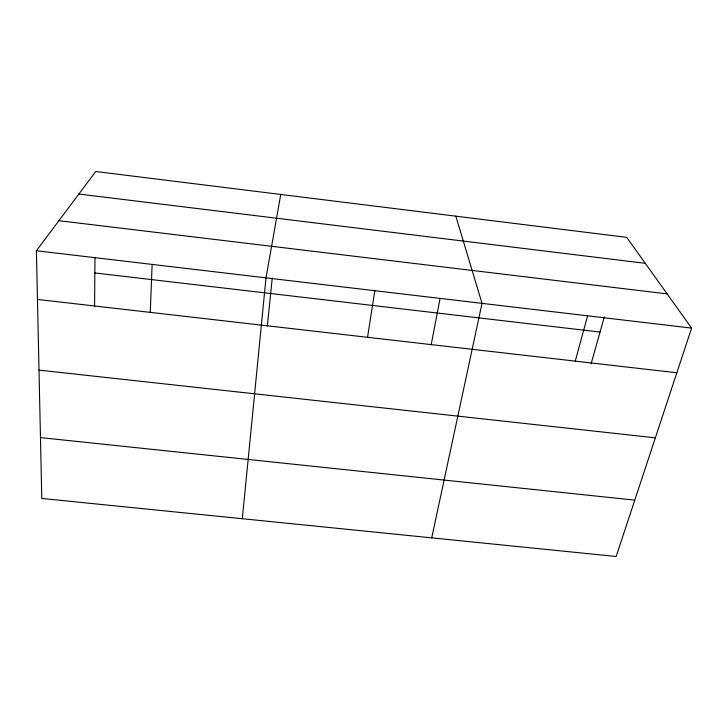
<?xml version="1.0" encoding="UTF-8"?>
<svg xmlns="http://www.w3.org/2000/svg" width="728" height="728" viewBox="0 0 728 728"><rect width="100%" height="100%" fill="white"/><g stroke="black" fill="none" stroke-linecap="round" stroke-linejoin="round"><path stroke-width="1.09" d="M94.567 306.67L94.986 257.303M150.277 312.376L152.116 264.41M242.315 518.718L266.011 277.85L280.744 194.458M267.376 326.007L272.254 277.95M367.54 337.301L374.838 290.7M431.185 344.808L440.04 298.607M431.713 537.856L482.018 303.358L455.846 216.171M575.247 361.134L587.596 315.825M591.109 363.8L604.322 316.88M691.6 328.101L616.161 556.492L41.796 498.462L36.4 250.751L95.723 171.508L626.708 237.364L691.6 328.101L36.4 250.751M40.468 437.601L634.78 500.127M39.003 370.115L655.355 437.828M37.465 299.436L676.84 372.781M94.858 272.954L600.045 332.068M58.886 220.702L667.13 293.894M78.852 194.039L645.281 263.327"/></g></svg>
